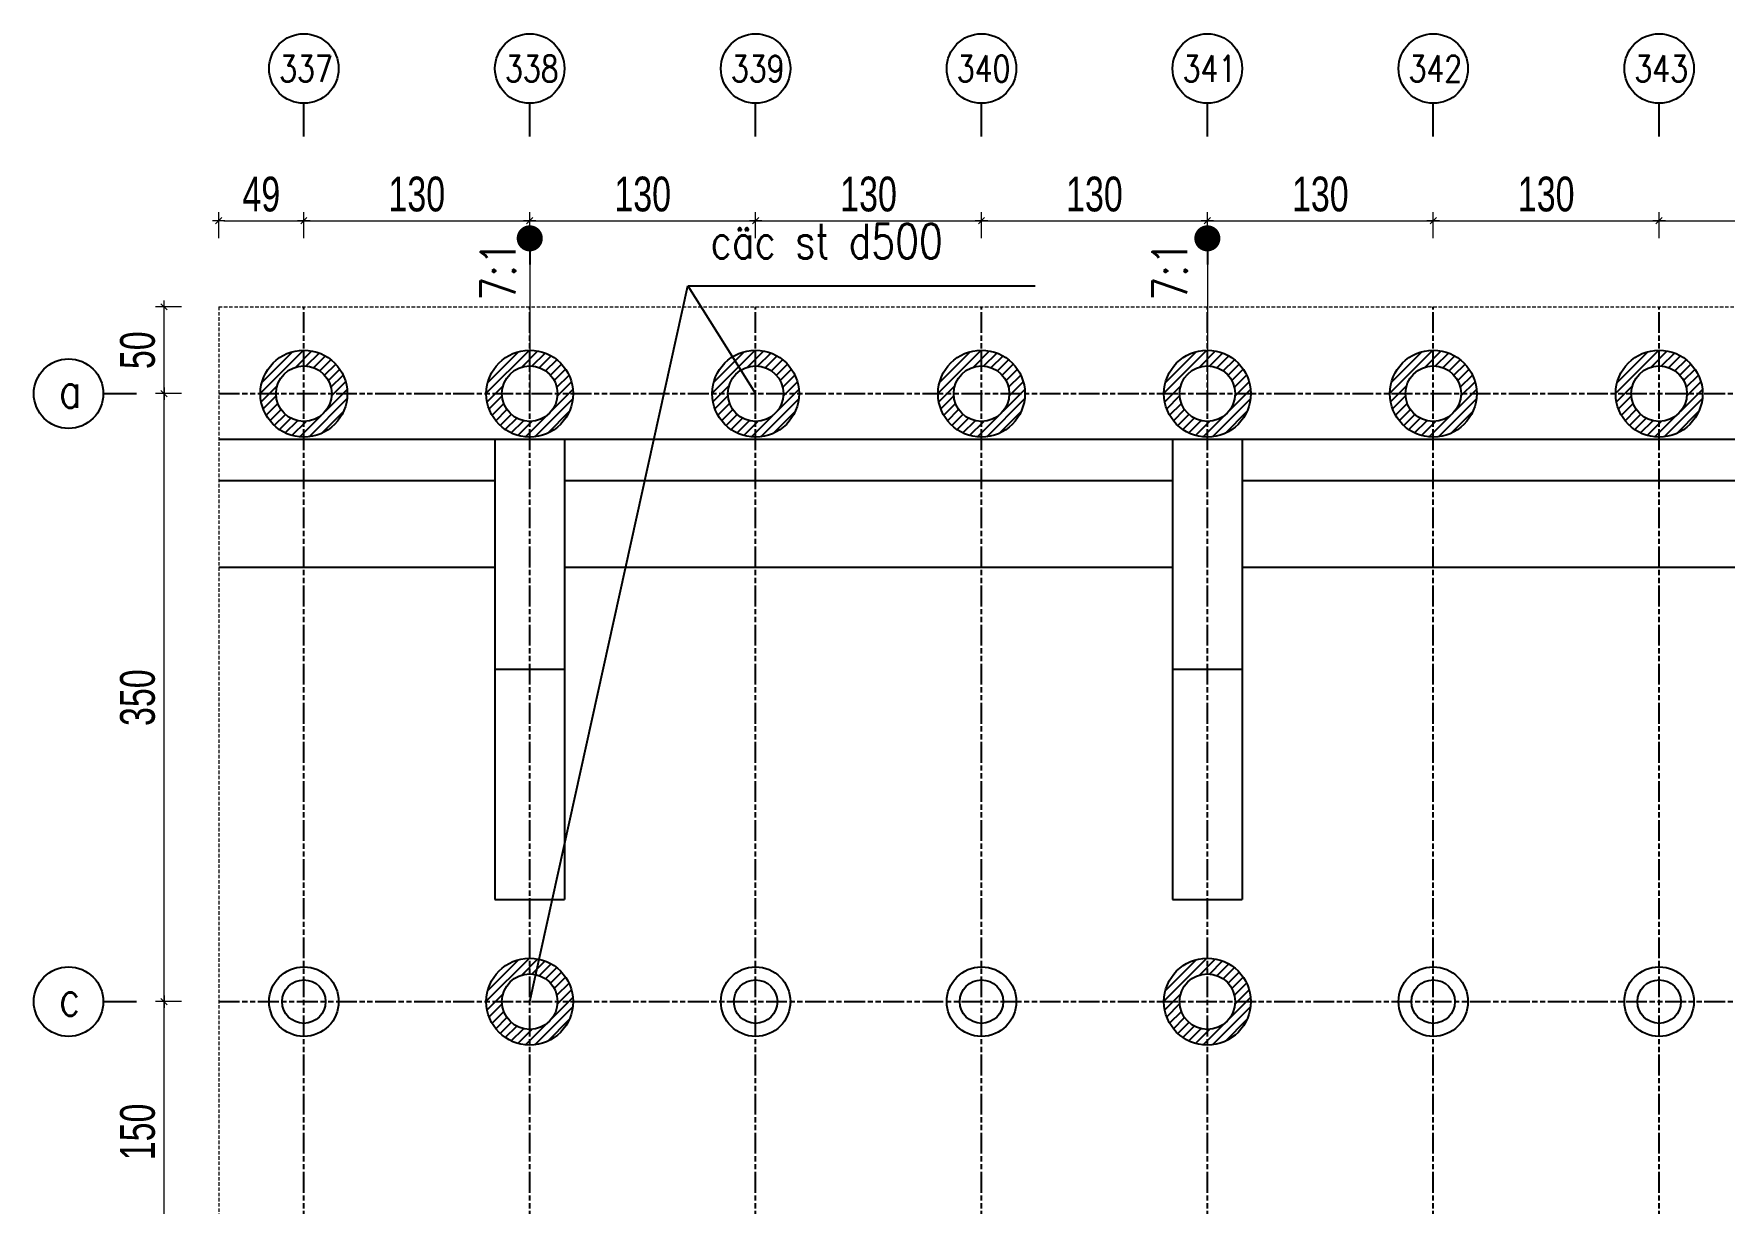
# Model space of a CAD drawing. Header units: inches. Extents: x -1640460 to 2672754, y -1012 to 1209503.
# Drawn here: x 19503 to 20476, y 853 to 1527 of the extents above; entities that cross this region are included whole.
import ezdxf

# ---------------------------------------------------------------- set-up
doc = ezdxf.new("R2010")
doc.units = ezdxf.units.IN
doc.header["$MEASUREMENT"] = 0
for name, pattern in [('ACAD_ISO09W100', [45, 24, -3, 6, -3, 6, -3]), ('CENTER', [2, 1.25, -0.25, 0.25, -0.25]), ('HIDDEN', [0.375, 0.25, -0.125])]:
    doc.linetypes.add(name, pattern=pattern)
doc.layers.add('DIM', color=177, linetype='Continuous', lineweight=20)
doc.layers.add('THAY1', color=9, linetype='Continuous', lineweight=20)
for name, color, linetype in [('Kich thuoc', 4, 'Continuous'), ('Text', 2, 'Continuous'), ('Tim', 8, 'ACAD_ISO09W100')]:
    doc.layers.add(name, color=color, linetype=linetype)
doc.styles.add('KICH_THUOC', font='vnsimli.shx', dxfattribs={"width": 0.8})
doc.styles.add('TXTDIM', font='VNARIAL.TTF', dxfattribs={"width": 0.7})
doc.dimstyles.new('DIM10', dxfattribs={"dimscale": 10, "dimtxt": 2, "dimasz": 0.3, "dimexe": 0.5, "dimexo": 0.5, "dimgap": 0.5, "dimtad": 1, "dimdec": 0, "dimzin": 12, "dimdsep": 46, "dimtxsty": 'TXTDIM', "dimblk": 'SLASH', "dimcen": 1.5, "dimclrd": 1, "dimclre": 256, "dimclrt": 2, "dimadec": 0, "dimazin": 0, "dimtfac": 1, "dimtdec": 0, "dimtix": 1, "dimtmove": 0, "dimatfit": 3, "dimldrblk": 'DOT', "dimfxl": 1, "dimfxlon": 1, "dimtolj": 1, "dimtzin": 0, "dimlwd": 9, "dimlwe": 9, "dimarcsym": 1})

# ---------------------------------------------------------------- blocks, each defined once
blk = doc.blocks.new('SLASH')
at = {"layer": 'DIM', "color": 16}
blk.add_line((-1.2, 0), (1.2, 0), dxfattribs=at)
at = {"layer": 'DIM', "color": 16, "linetype": 'Continuous'}
blk.add_line((-0.6, -0.6), (0.6, 0.6), dxfattribs=at)
blk = doc.blocks.new('*D709')
at = {"layer": 'Defpoints', "color": 0}
for p in [(19578.44, 969.43), (19609.87, 969.43), (19609.87, 819.43)]:
    blk.add_point(p, dxfattribs=at)
at = {"layer": 'Kich thuoc', "lineweight": 9}
for p, q in [((19588.44, 969.43), (19573.44, 969.43)), ((19588.44, 819.43), (19573.44, 819.43))]:
    blk.add_line(p, q, dxfattribs=at)
at = {"layer": 'Kich thuoc', "color": 1, "lineweight": 9}
blk.add_line((19578.44, 822.43), (19578.44, 966.43), dxfattribs=at)
at = {"layer": 'Kich thuoc', "color": 1, "lineweight": 9, "xscale": 3, "yscale": 3, "zscale": 3}
for p, rotation in [((19578.44, 969.43), 90), ((19578.44, 819.43), 270)]:
    blk.add_blockref('SLASH', p, dxfattribs=dict(at, rotation=rotation))
at = {"layer": 'Kich thuoc', "color": 2, "insert": (19563.24, 894.43), "char_height": 20, "attachment_point": 5, "rotation": 90, "style": 'TXTDIM'}
blk.add_mtext('\\A1;150', dxfattribs=at)
blk = doc.blocks.new('_Dot')
at = {"color": 0, "linetype": 'ByBlock', "lineweight": -2}
blk.add_line((-0.5, 0), (-1, 0), dxfattribs=at)
at = {"color": 0, "linetype": 'ByBlock', "const_width": 0.5}
blk.add_lwpolyline([(-0.25, 0, 1), (0.25, 0, 1)], format="xyb", close=True, dxfattribs=at)
blk = doc.blocks.new('*D710')
at = {"layer": 'Defpoints', "color": 0}
for p in [(19578.44, 1319.43), (19609.87, 1319.43), (19609.87, 969.43)]:
    blk.add_point(p, dxfattribs=at)
at = {"layer": 'Kich thuoc', "lineweight": 9}
for p, q in [((19588.44, 1319.43), (19573.44, 1319.43)), ((19588.44, 969.43), (19573.44, 969.43))]:
    blk.add_line(p, q, dxfattribs=at)
at = {"layer": 'Kich thuoc', "color": 1, "lineweight": 9}
blk.add_line((19578.44, 972.43), (19578.44, 1316.43), dxfattribs=at)
at = {"layer": 'Kich thuoc', "color": 1, "lineweight": 9, "xscale": 3, "yscale": 3, "zscale": 3}
for p, rotation in [((19578.44, 1319.43), 90), ((19578.44, 969.43), 270)]:
    blk.add_blockref('SLASH', p, dxfattribs=dict(at, rotation=rotation))
at = {"layer": 'Kich thuoc', "color": 2, "insert": (19563.22, 1144.43), "char_height": 20, "attachment_point": 5, "rotation": 90, "style": 'TXTDIM'}
blk.add_mtext('\\A1;350', dxfattribs=at)
blk = doc.blocks.new('*D737')
at = {"layer": 'Defpoints', "color": 0}
for p in [(19578.44, 1369.43), (19609.87, 1369.43), (19609.87, 1319.43)]:
    blk.add_point(p, dxfattribs=at)
at = {"layer": 'Kich thuoc', "lineweight": 9}
for p, q in [((19588.44, 1369.43), (19573.44, 1369.43)), ((19588.44, 1319.43), (19573.44, 1319.43))]:
    blk.add_line(p, q, dxfattribs=at)
at = {"layer": 'Kich thuoc', "color": 1, "lineweight": 9}
blk.add_line((19578.44, 1322.43), (19578.44, 1366.43), dxfattribs=at)
at = {"layer": 'Kich thuoc', "color": 1, "lineweight": 9, "xscale": 3, "yscale": 3, "zscale": 3}
for p, rotation in [((19578.44, 1369.43), 90), ((19578.44, 1319.43), 270)]:
    blk.add_blockref('SLASH', p, dxfattribs=dict(at, rotation=rotation))
at = {"layer": 'Kich thuoc', "color": 2, "insert": (19563.24, 1344.43), "char_height": 20, "attachment_point": 5, "rotation": 90, "style": 'TXTDIM'}
blk.add_mtext('\\A1;50', dxfattribs=at)
blk = doc.blocks.new('*D711')
at = {"layer": 'Defpoints', "color": 0}
for p in [(19658.87, 1419), (19609.87, 1369.43), (19658.87, 1369.43)]:
    blk.add_point(p, dxfattribs=at)
at = {"layer": 'Kich thuoc', "lineweight": 9}
for p, q in [((19609.87, 1409), (19609.87, 1424)), ((19658.87, 1409), (19658.87, 1424))]:
    blk.add_line(p, q, dxfattribs=at)
at = {"layer": 'Kich thuoc', "color": 1, "lineweight": 9}
blk.add_line((19612.87, 1419), (19655.87, 1419), dxfattribs=at)
at = {"layer": 'Kich thuoc', "color": 1, "lineweight": 9, "xscale": 3, "yscale": 3, "zscale": 3, "rotation": 180}
blk.add_blockref('SLASH', (19609.87, 1419), dxfattribs=at)
at = {"layer": 'Kich thuoc', "color": 1, "lineweight": 9, "xscale": 3, "yscale": 3, "zscale": 3}
blk.add_blockref('SLASH', (19658.87, 1419), dxfattribs=at)
at = {"layer": 'Kich thuoc', "color": 2, "insert": (19634.37, 1434.2), "char_height": 20, "attachment_point": 5, "style": 'TXTDIM'}
blk.add_mtext('\\A1;49', dxfattribs=at)
blk = doc.blocks.new('*D712')
at = {"layer": 'Defpoints', "color": 0}
for p in [(19788.87, 1419), (19658.87, 1369.43), (19788.87, 1369.43)]:
    blk.add_point(p, dxfattribs=at)
at = {"layer": 'Kich thuoc', "lineweight": 9}
for p, q in [((19658.87, 1409), (19658.87, 1424)), ((19788.87, 1409), (19788.87, 1424))]:
    blk.add_line(p, q, dxfattribs=at)
at = {"layer": 'Kich thuoc', "color": 1, "lineweight": 9}
blk.add_line((19661.87, 1419), (19785.87, 1419), dxfattribs=at)
at = {"layer": 'Kich thuoc', "color": 1, "lineweight": 9, "xscale": 3, "yscale": 3, "zscale": 3, "rotation": 180}
blk.add_blockref('SLASH', (19658.87, 1419), dxfattribs=at)
at = {"layer": 'Kich thuoc', "color": 1, "lineweight": 9, "xscale": 3, "yscale": 3, "zscale": 3}
blk.add_blockref('SLASH', (19788.87, 1419), dxfattribs=at)
at = {"layer": 'Kich thuoc', "color": 2, "insert": (19723.87, 1434.22), "char_height": 20, "attachment_point": 5, "style": 'TXTDIM'}
blk.add_mtext('\\A1;130', dxfattribs=at)
blk = doc.blocks.new('*D713')
at = {"layer": 'Defpoints', "color": 0}
for p in [(19918.87, 1419), (19788.87, 1369.43), (19918.87, 1369.43)]:
    blk.add_point(p, dxfattribs=at)
at = {"layer": 'Kich thuoc', "lineweight": 9}
for p, q in [((19788.87, 1409), (19788.87, 1424)), ((19918.87, 1409), (19918.87, 1424))]:
    blk.add_line(p, q, dxfattribs=at)
at = {"layer": 'Kich thuoc', "color": 1, "lineweight": 9}
blk.add_line((19791.87, 1419), (19915.87, 1419), dxfattribs=at)
at = {"layer": 'Kich thuoc', "color": 1, "lineweight": 9, "xscale": 3, "yscale": 3, "zscale": 3, "rotation": 180}
blk.add_blockref('SLASH', (19788.87, 1419), dxfattribs=at)
at = {"layer": 'Kich thuoc', "color": 1, "lineweight": 9, "xscale": 3, "yscale": 3, "zscale": 3}
blk.add_blockref('SLASH', (19918.87, 1419), dxfattribs=at)
at = {"layer": 'Kich thuoc', "color": 2, "insert": (19853.87, 1434.22), "char_height": 20, "attachment_point": 5, "style": 'TXTDIM'}
blk.add_mtext('\\A1;130', dxfattribs=at)
blk = doc.blocks.new('*D714')
at = {"layer": 'Defpoints', "color": 0}
for p in [(20048.87, 1419), (19918.87, 1369.43), (20048.87, 1369.43)]:
    blk.add_point(p, dxfattribs=at)
at = {"layer": 'Kich thuoc', "lineweight": 9}
for p, q in [((19918.87, 1409), (19918.87, 1424)), ((20048.87, 1409), (20048.87, 1424))]:
    blk.add_line(p, q, dxfattribs=at)
at = {"layer": 'Kich thuoc', "color": 1, "lineweight": 9}
blk.add_line((19921.87, 1419), (20045.87, 1419), dxfattribs=at)
at = {"layer": 'Kich thuoc', "color": 1, "lineweight": 9, "xscale": 3, "yscale": 3, "zscale": 3, "rotation": 180}
blk.add_blockref('SLASH', (19918.87, 1419), dxfattribs=at)
at = {"layer": 'Kich thuoc', "color": 1, "lineweight": 9, "xscale": 3, "yscale": 3, "zscale": 3}
blk.add_blockref('SLASH', (20048.87, 1419), dxfattribs=at)
at = {"layer": 'Kich thuoc', "color": 2, "insert": (19983.87, 1434.22), "char_height": 20, "attachment_point": 5, "style": 'TXTDIM'}
blk.add_mtext('\\A1;130', dxfattribs=at)
blk = doc.blocks.new('*D715')
at = {"layer": 'Defpoints', "color": 0}
for p in [(20178.87, 1419), (20178.87, 1383.01), (20048.87, 1369.43)]:
    blk.add_point(p, dxfattribs=at)
at = {"layer": 'Kich thuoc', "lineweight": 9}
for p, q in [((20048.87, 1409), (20048.87, 1424)), ((20178.87, 1409), (20178.87, 1424))]:
    blk.add_line(p, q, dxfattribs=at)
at = {"layer": 'Kich thuoc', "color": 1, "lineweight": 9}
blk.add_line((20051.87, 1419), (20175.87, 1419), dxfattribs=at)
at = {"layer": 'Kich thuoc', "color": 1, "lineweight": 9, "xscale": 3, "yscale": 3, "zscale": 3, "rotation": 180}
blk.add_blockref('SLASH', (20048.87, 1419), dxfattribs=at)
at = {"layer": 'Kich thuoc', "color": 1, "lineweight": 9, "xscale": 3, "yscale": 3, "zscale": 3}
blk.add_blockref('SLASH', (20178.87, 1419), dxfattribs=at)
at = {"layer": 'Kich thuoc', "color": 2, "insert": (20113.87, 1434.22), "char_height": 20, "attachment_point": 5, "style": 'TXTDIM'}
blk.add_mtext('\\A1;130', dxfattribs=at)
blk = doc.blocks.new('*D716')
at = {"layer": 'Defpoints', "color": 0}
for p in [(20308.87, 1419), (20178.87, 1369.43), (20308.87, 1369.43)]:
    blk.add_point(p, dxfattribs=at)
at = {"layer": 'Kich thuoc', "lineweight": 9}
for p, q in [((20178.87, 1409), (20178.87, 1424)), ((20308.87, 1409), (20308.87, 1424))]:
    blk.add_line(p, q, dxfattribs=at)
at = {"layer": 'Kich thuoc', "color": 1, "lineweight": 9}
blk.add_line((20181.87, 1419), (20305.87, 1419), dxfattribs=at)
at = {"layer": 'Kich thuoc', "color": 1, "lineweight": 9, "xscale": 3, "yscale": 3, "zscale": 3, "rotation": 180}
blk.add_blockref('SLASH', (20178.87, 1419), dxfattribs=at)
at = {"layer": 'Kich thuoc', "color": 1, "lineweight": 9, "xscale": 3, "yscale": 3, "zscale": 3}
blk.add_blockref('SLASH', (20308.87, 1419), dxfattribs=at)
at = {"layer": 'Kich thuoc', "color": 2, "insert": (20243.87, 1434.22), "char_height": 20, "attachment_point": 5, "style": 'TXTDIM'}
blk.add_mtext('\\A1;130', dxfattribs=at)
blk = doc.blocks.new('*D717')
at = {"layer": 'Defpoints', "color": 0}
for p in [(20438.87, 1419), (20308.87, 1369.43), (20438.87, 1369.43)]:
    blk.add_point(p, dxfattribs=at)
at = {"layer": 'Kich thuoc', "lineweight": 9}
for p, q in [((20308.87, 1409), (20308.87, 1424)), ((20438.87, 1409), (20438.87, 1424))]:
    blk.add_line(p, q, dxfattribs=at)
at = {"layer": 'Kich thuoc', "color": 1, "lineweight": 9}
blk.add_line((20311.87, 1419), (20435.87, 1419), dxfattribs=at)
at = {"layer": 'Kich thuoc', "color": 1, "lineweight": 9, "xscale": 3, "yscale": 3, "zscale": 3, "rotation": 180}
blk.add_blockref('SLASH', (20308.87, 1419), dxfattribs=at)
at = {"layer": 'Kich thuoc', "color": 1, "lineweight": 9, "xscale": 3, "yscale": 3, "zscale": 3}
blk.add_blockref('SLASH', (20438.87, 1419), dxfattribs=at)
at = {"layer": 'Kich thuoc', "color": 2, "insert": (20373.87, 1434.22), "char_height": 20, "attachment_point": 5, "style": 'TXTDIM'}
blk.add_mtext('\\A1;130', dxfattribs=at)
blk = doc.blocks.new('*D718')
at = {"layer": 'Defpoints', "color": 0}
for p in [(20568.87, 1419), (20438.87, 1369.43), (20568.87, 1369.43)]:
    blk.add_point(p, dxfattribs=at)
at = {"layer": 'Kich thuoc', "lineweight": 9}
for p, q in [((20438.87, 1409), (20438.87, 1424)), ((20568.87, 1409), (20568.87, 1424))]:
    blk.add_line(p, q, dxfattribs=at)
at = {"layer": 'Kich thuoc', "color": 1, "lineweight": 9}
blk.add_line((20441.87, 1419), (20565.87, 1419), dxfattribs=at)
at = {"layer": 'Kich thuoc', "color": 1, "lineweight": 9, "xscale": 3, "yscale": 3, "zscale": 3, "rotation": 180}
blk.add_blockref('SLASH', (20438.87, 1419), dxfattribs=at)
at = {"layer": 'Kich thuoc', "color": 1, "lineweight": 9, "xscale": 3, "yscale": 3, "zscale": 3}
blk.add_blockref('SLASH', (20568.87, 1419), dxfattribs=at)
at = {"layer": 'Kich thuoc', "color": 2, "insert": (20503.87, 1434.22), "char_height": 20, "attachment_point": 5, "style": 'TXTDIM'}
blk.add_mtext('\\A1;130', dxfattribs=at)

msp = doc.modelspace()

# ---------------------------------------------------------------- hatches: boundary and pattern name
h = msp.add_hatch()
h.set_pattern_fill('ANSI31', color=256, scale=30, style=0)
h.set_pattern_definition([(45, (18913.49, 0), (-2.65165, 2.65165), [])])
h.paths.add_polyline_path([(19658.87, 1335.43), (19658.87, 1344.43, 0.414214), (19633.87, 1319.43), (19642.87, 1319.43, -0.414214)])
h.paths.add_polyline_path([(19658.87, 1344.43), (19658.87, 1335.43, -0.414214), (19674.87, 1319.43), (19683.87, 1319.43, 0.414214)])
h.paths.add_polyline_path([(19658.87, 1303.43), (19658.87, 1294.43, 0.414214), (19683.87, 1319.43), (19674.87, 1319.43, -0.414214)])
h.paths.add_polyline_path([(19642.87, 1319.43), (19633.87, 1319.43, 0.414214), (19658.87, 1294.43), (19658.87, 1303.43, -0.414214)])
h = msp.add_hatch()
h.set_pattern_fill('ANSI31', color=256, scale=30, style=0)
h.set_pattern_definition([(45, (19043.49, 0), (-2.65165, 2.65165), [])])
h.paths.add_polyline_path([(19788.87, 1344.43, 0.414214), (19763.87, 1319.43), (19772.87, 1319.43, -0.414214), (19788.87, 1335.43)])
h.paths.add_polyline_path([(19788.87, 1344.43), (19788.87, 1335.43, -0.414214), (19804.87, 1319.43), (19813.87, 1319.43, 0.414214)])
h.paths.add_polyline_path([(19813.87, 1319.43), (19804.87, 1319.43, -0.414214), (19788.87, 1303.43), (19788.87, 1294.43, 0.414214)])
h.paths.add_polyline_path([(19772.87, 1319.43), (19763.87, 1319.43, 0.414214), (19788.87, 1294.43), (19788.87, 1303.43, -0.414214)])
h = msp.add_hatch()
h.set_pattern_fill('ANSI31', color=256, scale=30, style=0)
h.set_pattern_definition([(45, (19173.49, 0), (-2.65165, 2.65165), [])])
h.paths.add_polyline_path([(19918.87, 1344.43, 0.414214), (19893.87, 1319.43), (19902.87, 1319.43, -0.414214), (19918.87, 1335.43)])
h.paths.add_polyline_path([(19918.87, 1344.43), (19918.87, 1335.43, -0.414214), (19934.87, 1319.43), (19943.87, 1319.43, 0.414214)])
h.paths.add_polyline_path([(19943.87, 1319.43), (19934.87, 1319.43, -0.414214), (19918.87, 1303.43), (19918.87, 1294.43, 0.414214)])
h.paths.add_polyline_path([(19902.87, 1319.43), (19893.87, 1319.43, 0.414214), (19918.87, 1294.43), (19918.87, 1303.43, -0.414214)])
h = msp.add_hatch()
h.set_pattern_fill('ANSI31', color=256, scale=30, style=0)
h.set_pattern_definition([(45, (19303.49, 0), (-2.65165, 2.65165), [])])
h.paths.add_polyline_path([(20048.87, 1344.43, 0.414214), (20023.87, 1319.43), (20032.87, 1319.43, -0.414214), (20048.87, 1335.43)])
h.paths.add_polyline_path([(20048.87, 1344.43), (20048.87, 1335.43, -0.414214), (20064.87, 1319.43), (20073.87, 1319.43, 0.414214)])
h.paths.add_polyline_path([(20073.87, 1319.43), (20064.87, 1319.43, -0.414214), (20048.87, 1303.43), (20048.87, 1294.43, 0.414214)])
h.paths.add_polyline_path([(20032.87, 1319.43), (20023.87, 1319.43, 0.414214), (20048.87, 1294.43), (20048.87, 1303.43, -0.414214)])
h = msp.add_hatch()
h.set_pattern_fill('ANSI31', color=256, scale=30, style=0)
h.set_pattern_definition([(45, (19433.49, 0), (-2.65165, 2.65165), [])])
h.paths.add_polyline_path([(20178.87, 1344.43, 0.414214), (20153.87, 1319.43), (20162.87, 1319.43, -0.414214), (20178.87, 1335.43)])
h.paths.add_polyline_path([(20178.87, 1344.43), (20178.87, 1335.43, -0.414214), (20194.87, 1319.43), (20203.87, 1319.43, 0.414214)])
h.paths.add_polyline_path([(20203.87, 1319.43), (20194.87, 1319.43, -0.414214), (20178.87, 1303.43), (20178.87, 1294.43, 0.414214)])
h.paths.add_polyline_path([(20162.87, 1319.43), (20153.87, 1319.43, 0.414214), (20178.87, 1294.43), (20178.87, 1303.43, -0.414214)])
h = msp.add_hatch()
h.set_pattern_fill('ANSI31', color=256, scale=30, style=0)
h.set_pattern_definition([(45, (19563.49, 0), (-2.65165, 2.65165), [])])
h.paths.add_polyline_path([(20308.87, 1344.43, 0.414214), (20283.87, 1319.43), (20292.87, 1319.43, -0.414214), (20308.87, 1335.43)])
h.paths.add_polyline_path([(20308.87, 1344.43), (20308.87, 1335.43, -0.414214), (20324.87, 1319.43), (20333.87, 1319.43, 0.414214)])
h.paths.add_polyline_path([(20333.87, 1319.43), (20324.87, 1319.43, -0.414214), (20308.87, 1303.43), (20308.87, 1294.43, 0.414214)])
h.paths.add_polyline_path([(20292.87, 1319.43), (20283.87, 1319.43, 0.414214), (20308.87, 1294.43), (20308.87, 1303.43, -0.414214)])
h = msp.add_hatch()
h.set_pattern_fill('ANSI31', color=256, scale=30, style=0)
h.set_pattern_definition([(45, (19693.49, 0), (-2.65165, 2.65165), [])])
h.paths.add_polyline_path([(20438.87, 1344.43, 0.414214), (20413.87, 1319.43), (20422.87, 1319.43, -0.414214), (20438.87, 1335.43)])
h.paths.add_polyline_path([(20438.87, 1344.43), (20438.87, 1335.43, -0.414214), (20454.87, 1319.43), (20463.87, 1319.43, 0.414214)])
h.paths.add_polyline_path([(20463.87, 1319.43), (20454.87, 1319.43, -0.414214), (20438.87, 1303.43), (20438.87, 1294.43, 0.414214)])
h.paths.add_polyline_path([(20422.87, 1319.43), (20413.87, 1319.43, 0.414214), (20438.87, 1294.43), (20438.87, 1303.43, -0.414214)])
h = msp.add_hatch()
h.set_pattern_fill('ANSI31', color=256, scale=30, style=0)
h.set_pattern_definition([(45, (19043.49, -350), (-2.65165, 2.65165), [])])
h.paths.add_polyline_path([(19788.87, 994.43, 0.414214), (19763.87, 969.43), (19772.87, 969.43, -0.414214), (19788.87, 985.43)])
h.paths.add_polyline_path([(19788.87, 994.43), (19788.87, 985.43, -0.414214), (19804.87, 969.43), (19813.87, 969.43, 0.414214)])
h.paths.add_polyline_path([(19813.87, 969.43), (19804.87, 969.43, -0.414214), (19788.87, 953.43), (19788.87, 944.43, 0.414214)])
h.paths.add_polyline_path([(19772.87, 969.43), (19763.87, 969.43, 0.414214), (19788.87, 944.43), (19788.87, 953.43, -0.414214)])
h = msp.add_hatch()
h.set_pattern_fill('ANSI31', color=256, scale=30, style=0)
h.set_pattern_definition([(45, (19433.49, -350), (-2.65165, 2.65165), [])])
h.paths.add_polyline_path([(20178.87, 994.43, 0.414214), (20153.87, 969.43), (20162.87, 969.43, -0.414214), (20178.87, 985.43)])
h.paths.add_polyline_path([(20178.87, 994.43), (20178.87, 985.43, -0.414214), (20194.87, 969.43), (20203.87, 969.43, 0.414214)])
h.paths.add_polyline_path([(20203.87, 969.43), (20194.87, 969.43, -0.414214), (20178.87, 953.43), (20178.87, 944.43, 0.414214)])
h.paths.add_polyline_path([(20162.87, 969.43), (20153.87, 969.43, 0.414214), (20178.87, 944.43), (20178.87, 953.43, -0.414214)])

# ---------------------------------------------------------------- linework, layer by layer
for p, q in [((19658.87, 1467.48), (19658.87, 1486.59)), ((19788.87, 1467.48), (19788.87, 1486.59)), ((19918.87, 1467.48), (19918.87, 1486.59)), ((20048.87, 1467.48), (20048.87, 1486.59)), ((20178.87, 1467.48), (20178.87, 1486.59)), ((20308.87, 1467.48), (20308.87, 1486.59)), ((20438.87, 1467.48), (20438.87, 1486.59)), ((19788.87, 969.43), (19879.84, 1381.55)), ((19879.84, 1381.55), (19918.87, 1319.43)), ((19879.84, 1381.55), (20079.84, 1381.55)), ((19543.44, 1319.43), (19562.56, 1319.43)), ((19609.87, 1293.24), (23272.87, 1293.24)), ((19768.87, 1293.24), (19768.87, 1028.24)), ((19808.87, 1293.24), (19808.87, 1028.24)), ((20158.87, 1293.24), (20158.87, 1028.24)), ((20198.87, 1293.24), (20198.87, 1028.24)), ((19609.87, 1269.43), (19768.87, 1269.43)), ((19808.87, 1269.43), (20158.87, 1269.43)), ((20198.87, 1269.43), (20548.87, 1269.43)), ((19609.87, 1219.53), (19768.87, 1219.53)), ((19808.87, 1219.53), (20158.87, 1219.53)), ((20198.87, 1219.53), (20548.87, 1219.53)), ((19768.87, 1160.74), (19808.87, 1160.74)), ((20158.87, 1160.74), (20198.87, 1160.74)), ((19768.87, 1028.24), (19808.87, 1028.24)), ((20158.87, 1028.24), (20198.87, 1028.24)), ((19543.44, 969.43), (19562.56, 969.43))]:
    msp.add_line(p, q)
for centre, radius in [((19658.87, 1506.59), 20), ((19788.87, 1506.59), 20), ((19918.87, 1506.59), 20), ((20048.87, 1506.59), 20), ((20178.87, 1506.59), 20), ((20308.87, 1506.59), 20), ((20438.87, 1506.59), 20), ((19658.87, 1319.43), 25), ((19788.87, 1319.43), 25), ((19918.87, 1319.43), 25), ((20048.87, 1319.43), 25), ((20178.87, 1319.43), 25), ((20308.87, 1319.43), 25), ((20438.87, 1319.43), 25), ((19523.44, 1319.43), 20), ((19658.87, 1319.43), 16), ((19788.87, 1319.43), 16), ((19918.87, 1319.43), 16), ((20048.87, 1319.43), 16), ((20178.87, 1319.43), 16), ((20308.87, 1319.43), 16), ((20438.87, 1319.43), 16), ((19788.87, 969.43), 25), ((20178.87, 969.43), 25), ((19523.44, 969.43), 20), ((19658.87, 969.43), 20), ((19788.87, 969.43), 16), ((19918.87, 969.43), 20), ((20048.87, 969.43), 20), ((20178.87, 969.43), 16), ((20308.87, 969.43), 20), ((20438.87, 969.43), 20), ((19658.87, 969.43), 12.5), ((19918.87, 969.43), 12.5), ((20048.87, 969.43), 12.5), ((20308.87, 969.43), 12.5), ((20438.87, 969.43), 12.5)]:
    msp.add_circle(centre, radius)
at = {"layer": 'THAY1', "linetype": 'HIDDEN', "ltscale": 8}
for q in [(23348.87, 1369.43), (19609.87, 319.43)]:
    msp.add_line((19609.87, 1369.43), q, dxfattribs=at)
at = {"layer": 'Tim', "ltscale": 0.5}
for p, q in [((19658.87, 319.43), (19658.87, 1369.43)), ((19788.87, 319.43), (19788.87, 1369.43)), ((19918.87, 319.43), (19918.87, 1369.43)), ((20048.87, 319.43), (20048.87, 1369.43)), ((20178.87, 319.43), (20178.87, 1369.43)), ((20308.87, 319.43), (20308.87, 1369.43)), ((20438.87, 319.43), (20438.87, 1369.43)), ((19609.87, 1319.43), (23298.87, 1319.43)), ((19609.87, 969.43), (23348.87, 969.43))]:
    msp.add_line(p, q, dxfattribs=at)

# ---------------------------------------------------------------- texts
at = {"char_height": 20, "width": 34.4742, "attachment_point": 1, "rotation": 90, "style": 'KICH_THUOC'}
for insert in [(19760.59, 1372.92), (20147.21, 1372.92)]:
    msp.add_mtext('7:1', dxfattribs=dict(at, insert=insert))
at = {"layer": 'Text', "attachment_point": 1, "style": 'KICH_THUOC'}
for s, insert, char_height, width in [('337', (19644.65, 1514.02), 15, 14.3758), ('cäc \xadst d500', (19892.91, 1417.21), 20, 371.6373), ('a', (19517.9, 1331.34), 20, 371.6373), ('c', (19517.9, 981.34), 20, 371.6373)]:
    msp.add_mtext(s, dxfattribs=dict(at, insert=insert, char_height=char_height, width=width))
at = {"layer": 'Text', "linetype": 'CENTER', "char_height": 15, "width": 14.3758, "attachment_point": 1, "style": 'KICH_THUOC'}
for s, insert in [('338', (19774.65, 1514.02)), ('339', (19904.65, 1514.02)), ('340', (20034.65, 1514.02)), ('341', (20164.65, 1514.02)), ('342', (20294.65, 1514.02)), ('343', (20424.65, 1514.02))]:
    msp.add_mtext(s, dxfattribs=dict(at, insert=insert))

# ---------------------------------------------------------------- dimensions: what is measured, and where the dimension line sits
at = {"layer": 'Kich thuoc'}
for base, p1, p2, picture, middle in [((19658.87, 1419), (19609.87, 1369.43), (19658.87, 1369.43), '*D711', (19634.37, 1434.2)), ((19788.87, 1419), (19658.87, 1369.43), (19788.87, 1369.43), '*D712', (19723.87, 1434.22)), ((19918.87, 1419), (19788.87, 1369.43), (19918.87, 1369.43), '*D713', (19853.87, 1434.22)), ((20048.87, 1419), (19918.87, 1369.43), (20048.87, 1369.43), '*D714', (19983.87, 1434.22)), ((20178.87, 1419), (20048.87, 1369.43), (20178.87, 1383.01), '*D715', (20113.87, 1434.22)), ((20308.87, 1419), (20178.87, 1369.43), (20308.87, 1369.43), '*D716', (20243.87, 1434.22)), ((20438.87, 1419), (20308.87, 1369.43), (20438.87, 1369.43), '*D717', (20373.87, 1434.22)), ((20568.87, 1419), (20438.87, 1369.43), (20568.87, 1369.43), '*D718', (20503.87, 1434.22))]:
    dim = msp.add_linear_dim(base=base, p1=p1, p2=p2, dimstyle='DIM10', override={"dimtmove": 1}, dxfattribs=at)
    dim.commit()
    dim.dimension.update_dxf_attribs({"geometry": picture, "text_midpoint": middle})
for base, p1, p2, picture, middle in [((19578.44, 1369.43), (19609.87, 1319.43), (19609.87, 1369.43), '*D737', (19563.24, 1344.43)), ((19578.44, 1319.43), (19609.87, 969.43), (19609.87, 1319.43), '*D710', (19563.22, 1144.43)), ((19578.44, 969.43), (19609.87, 819.43), (19609.87, 969.43), '*D709', (19563.24, 894.43))]:
    dim = msp.add_linear_dim(base=base, p1=p1, p2=p2, angle=90, dimstyle='DIM10', override={"dimtmove": 1}, dxfattribs=at)
    dim.commit()
    dim.dimension.update_dxf_attribs({"geometry": picture, "text_midpoint": middle})

# ---------------------------------------------------------------- leaders
for points in [[(19788.87, 1408.84), (19788.87, 1319.43)], [(20178.87, 1408.84), (20178.87, 1319.43)]]:
    msp.add_leader(points, dimstyle='DIM10', override={"dimasz": 1.5, "dimgap": 0.5, "dimtad": 0})

doc.saveas('drawing.dxf')
